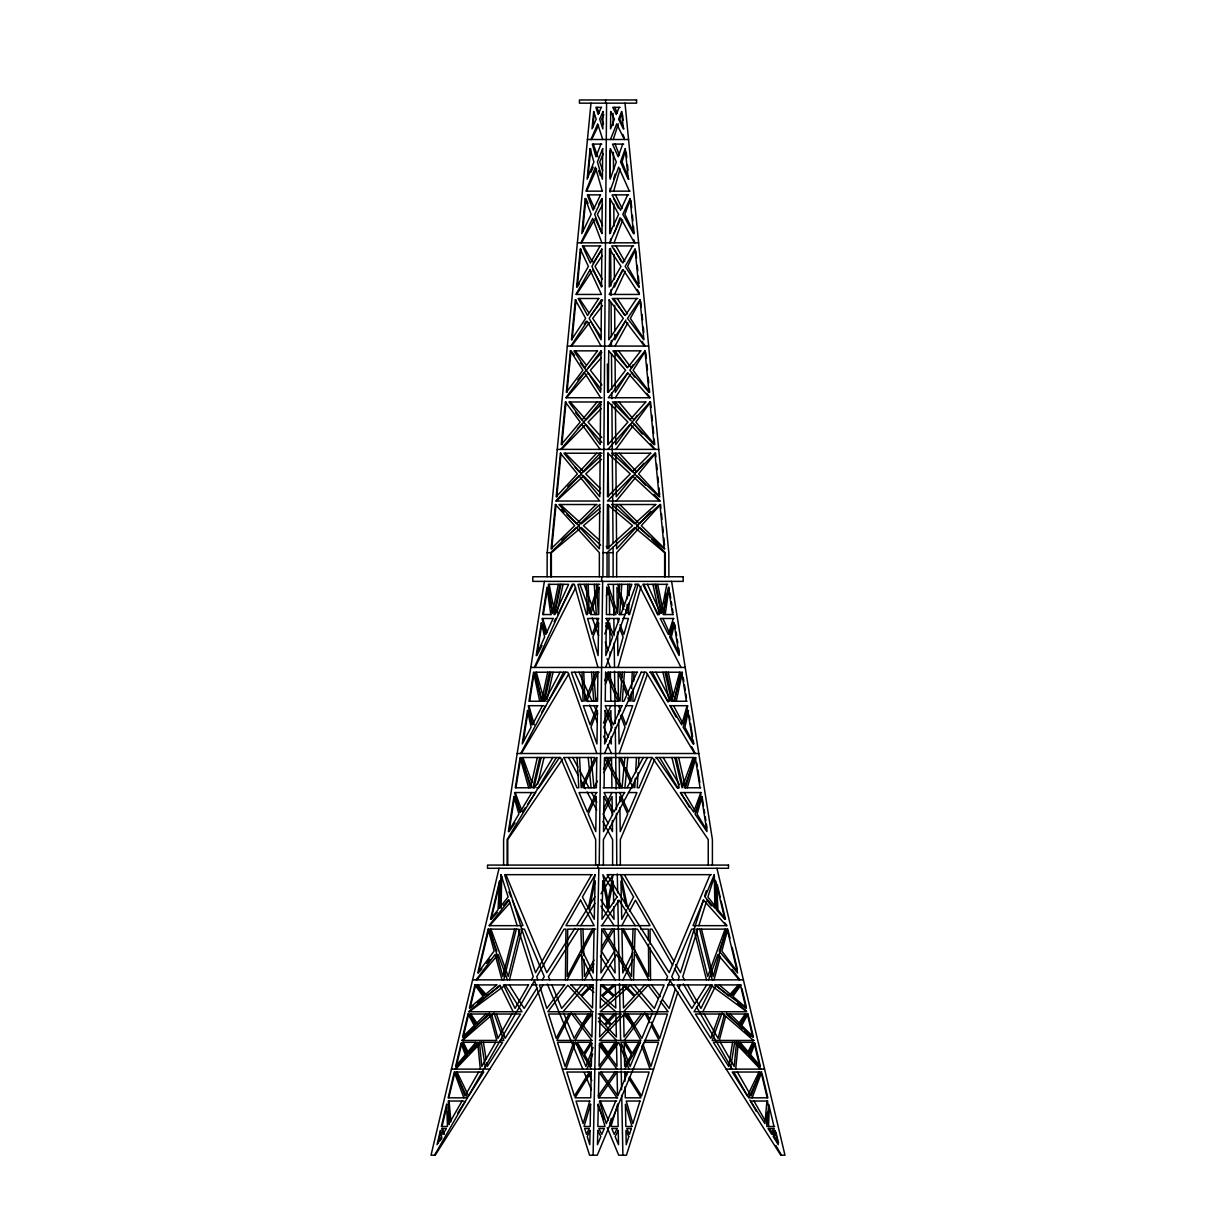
<?xml version="1.0" encoding="UTF-8"?>
<svg xmlns="http://www.w3.org/2000/svg" width="1216" height="1216" viewBox="0 0 1216 1216"><rect width="100%" height="100%" fill="white"/><g stroke="black" fill="none" stroke-linecap="round" stroke-linejoin="round"><path stroke-width="1.5" d="M602.878 576.749L606.571 103.162M607.939 444.63L608.289 401.979L627.927 422.089L607.939 444.63L607.711 401.979M565.425 979.853L565.942 929.13L563.996 929.13L536.773 976.661L537.791 979.853M602.65 581.37L599.214 865.078M604.078 787.786L604.474 757.507L619.917 787.786M499.7 907.926L500.171 882.846M501.083 908.124L501.691 876.523M593.104 1155.2L598.834 868.285M633.019 929.13L631.514 976.463L603.881 929.13M633.506 979.853L635.117 929.13M627.137 604.276L626.818 613.35L625.693 609.718M627.319 598.834L627.821 584.334M628.93 603.212L628.55 614.551L629.523 614.551L638.111 584.334M629.189 595.658L629.584 584.334M766.886 1123.614L767.296 1112.321M767.585 1104.797L767.722 1101.042L750.622 1101.042L764.94 1123.614L766.901 1101.042M768.542 1126.502L769.302 1106.119M631.454 692.178L630.982 701.252L623.124 680.747M631.59 688.545L632.244 672.22M633.369 688.545L632.867 701.252L634.281 701.252L644.617 672.22M633.642 681.294L634.007 672.22M635.314 778.331L634.782 787.786L633.247 784.426M635.634 772.646L636.485 757.507M638.081 772.646L637.23 787.786L639.008 787.786L651.989 757.507M638.4 766.977L638.932 757.507M619.674 584.334L617.652 613.35L607.833 584.334L631.864 584.334L620.829 614.551M619.658 614.551L621.771 584.334M622.364 672.22L620.023 701.252L607.711 672.22L637.549 672.22M624.446 672.22L622.258 701.252L623.93 701.252L637.017 672.22M624.918 757.507L622.014 787.786L606.571 757.507M624.902 787.786L627.806 757.507M547.109 576.749L547.185 552.672L590.991 103.162M551.745 548.842L556.062 504.518M556.806 496.782L561.062 453.218M561.898 444.63L566.048 401.979M566.99 392.327L571.034 350.846L574.53 355.33M572.113 339.826L576.004 299.85M580.959 249.067L577.25 287.006L579.348 283.845M582.631 231.8L585.869 198.588L588.058 203.3M587.936 177.43L590.733 148.671M592.83 127.133L594.183 113.286M736.562 1042.294L734.19 1066.493L720.328 1042.294M735.695 1069.122L738.325 1042.294L761.034 1069.122M666.398 593.393L663.617 613.35L657.658 584.334M665.213 614.551L669.013 587.298M544.388 581.37L503.591 839.587L503.591 865.078M515.964 787.786L520.737 757.507L531.802 787.786M523.169 742.11L527.881 712.333M529.629 701.252L533.93 674.029M541.713 624.781L536.849 655.576L542.002 645.453M543.324 614.551L547.352 589.122M732.579 1042.294L728.718 1066.493L713.366 1042.294L753.54 1042.294L749.436 1053.33L740.088 1042.294M730.39 1069.122L734.677 1042.294L760.38 1069.122M666.854 584.334L661.215 613.35L654.998 584.334M558.342 584.334L552.383 613.35L548.34 584.334L568.632 584.334L554.876 614.551L553.903 614.551L560.105 584.334M773.938 1129.968L773.042 1134.346L769.698 1128.509M775.276 1132.035L774.334 1136.61L778.027 1143.07M547.717 672.22L541.485 701.252L535.329 672.22L567.842 672.22L596.828 753.51M549.48 672.22L543.354 701.252L544.768 701.252L560.09 672.22M674.515 701.252L680.671 672.22L649.557 672.22M676.278 701.252L682.434 672.22M684.046 723.094L687.724 705.706L670.32 705.706L681.72 724.842L687.07 705.706M688.484 710.478L684.927 727.229L693.774 743.964L693.181 740.24M561.002 584.334L554.785 613.35L549.146 584.334M556.989 612.773L563.084 584.334M544.57 701.252L550.97 672.22M547.048 699.443L553.052 672.22M537.35 757.507L530.465 787.786L521.862 757.507L560.485 757.507L595.673 839.587L595.673 865.078M539.798 757.507L532.897 787.786L534.675 787.786L552.854 757.507M673.102 622.014L670.183 634.463L662.902 618.473M674.242 624.72L671.354 637.017L679.03 653.889M499.062 868.285L431.026 1155.2L435.206 1155.2L543.37 984.641M438.125 1142.903L440.648 1132.278M442.016 1126.502L446.47 1107.685M448.81 1097.82L454.936 1072.026L466.64 1096.209M468.677 1014.007L463.22 1037.02L476.535 1025.514M478.42 972.937L488.817 929.13L496.842 951.034M499.776 882.877L491.142 919.281L497.238 912.456M533.9 787.786L541.181 757.507M537.639 784.229L544.069 757.507M514.535 929.13L502.846 976.463L489.926 929.13L518.259 929.13L533.246 976.661L531.422 979.853M503.774 979.853L516.314 929.13M520.038 929.13L508.258 976.463L490.899 929.13M509.504 979.853L522.135 929.13L524.43 929.13L544.266 976.661L542.23 979.853M719.264 1040.44L725.557 1016.758M713.99 979.853L720.419 956.308M727.837 929.13L721.863 951.034L737.139 971.478M679.698 672.22L671.566 701.252L665.03 672.22M618.032 667.447L641.121 586.142M687.314 787.786L695.902 757.507M700.948 794.337L695.902 812.075L684.182 792.558M773.422 1128.509L771.75 1134.346L768.041 1128.509L774.227 1128.509M613.594 179.238L615.083 174.04M613.685 191.155L620.099 168.842M625.434 150.328L622.09 161.956L628.885 179.238M609.733 1123.614L611.314 1118.401M673.299 618.473L668.39 634.463L660.227 618.473L673.938 618.473M598.196 584.334L589.182 613.35L588.179 584.334M675.473 988.532L669.195 1008.429L662.568 999.613M678.209 979.853L679.227 976.661L674.53 968.468M703.517 899.612L680.474 972.678L675.807 964.516M704.642 896.055L706.329 890.705M677.905 992.013L626.438 1155.2L618.716 1155.2L607.24 1127.658M679.045 988.426L680.17 984.838M697.741 929.13L682.754 976.661L684.578 979.853M698.835 925.665L706.344 901.862M714.385 876.386L707.894 896.967L716.695 908.124L715.221 880.247M613.259 139.506L618.321 123.88M621.802 113.088L619.826 119.183L623.975 128.866M606.374 595.81L609.262 587.298L609.611 614.551M619.172 753.51L647.52 673.983M565.942 1069.122L575.472 1042.294L591.28 1069.122M622.729 144.096L618.184 156.773L612.499 144.096L623.702 144.096M719.568 1014.007L710.858 1038.327L695.43 1014.007L724.523 1014.007L718.063 1038.327L704.14 1014.007M605.674 667.447L636.044 584.334M693.166 757.507L682.1 787.786L674.819 757.507M700.796 792.558L693.667 812.075L680.367 792.558L701.45 792.558M725.101 929.13L707.742 976.463L695.962 929.13L726.074 929.13L713.154 976.463L701.465 929.13M708.578 979.853L717.881 954.484L739.222 979.853M752.126 1097.82L761.718 1072.026M614.034 233.639L619.993 217.816M614.11 242.805L622.653 220.142M630.116 200.336L624.857 214.305L634.19 233.639L633.475 226.267M593.074 1047.493L585.899 1066.493L575.822 1042.294M587.009 1069.122L592.694 1054.044M596.144 672.22L584.896 701.252L583.756 672.22M597.466 705.706L590.125 724.842L583.315 705.706L597.801 705.706M600.932 144.096L595.946 156.773L592.298 144.096L601.798 144.096M619.142 107.358L616.299 114.486L612.803 107.358L620.114 107.358M610.447 139.506L616.71 123.88L624.37 139.506M615.691 1101.042L606.267 1123.614L599.397 1101.042L616.603 1101.042M627.79 1072.026L617.804 1095.95L601.023 1072.026M651.989 1014.007L641.835 1038.327L627.851 1014.007M666.231 979.853L667.569 976.661L637.412 929.13L603.014 929.13M710.098 874.669L669.226 972.678L607.058 874.669L711.39 874.669M595.977 701.252L597.421 697.832M604.671 680.747L608.289 672.22M605.31 684.167L610.386 672.22L610.766 701.252M603.455 723.094L610.827 705.706M601.236 107.358L598.181 114.486L595.886 107.358L601.616 107.358M590.976 139.506L597.679 123.88L602.741 139.506M654.786 759.225L620.327 839.587L620.327 865.078M590.854 172.322L593.18 167.139M586.598 191.155L596.585 168.842M603.394 153.657L599.686 161.956L602.771 170.59M606.054 626.468L609.672 618.473M604.793 633.901L609.733 622.957L610.022 644.708M621.923 705.706L613.29 724.842L605.173 705.706L622.075 705.706M604.534 753.51L641.197 672.22M534.326 667.447L572.174 584.334L574.362 584.334L597.968 667.447M596.311 792.558L587.419 812.075L579.044 792.558L597.132 792.558M627.669 194.879L620.57 210.186L612.089 194.879L628.642 194.879M609.596 242.805L620.935 218.409L634.433 242.805M622.47 269.846L614.475 287.006L614.445 283.206M614.536 294.439L625.252 271.442M634.965 250.633L627.608 266.41L639.388 287.006M580.914 242.805L592.694 218.409L601.89 242.805M752.674 1042.294L747.338 1053.33L736.759 1042.294M758.982 1072.026L747.399 1095.95L732.214 1072.026L759.954 1072.026L751.047 1095.95L737.352 1072.026M591.63 139.506L598.515 125.446M603.835 114.608L601.586 119.183L603.531 124.017M632.7 952.721L622.79 972.937L621.923 929.13L632.7 949.468M622.926 979.853L632.882 959.561M702.833 1011.742L716.011 985.158L728.855 996.026M554.131 621.665L555.773 618.473M557.764 614.551L573.177 584.334M534.964 667.447L575.67 587.662M597.421 781.052L593.986 787.786L591.082 757.507M603.425 769.287L609.429 757.507M603.805 772.646L611.526 757.507L611.922 787.786M603.683 808.822L611.982 792.558M568.951 1014.007L556.229 1038.327L548.568 1014.007L590.626 1014.007L582.358 1024.389L574.499 1014.007M542.427 705.706L532.334 724.842L528.276 705.706L543.81 705.706M520.722 753.51L563.631 672.22M592.314 929.13L567.234 976.463L567.705 929.13L595.734 929.13M567.188 979.853L580.64 954.484L593.074 979.853M626.802 909.72L621.726 919.281L620.95 881.053L626.073 906.133M621.847 925.665L627.79 914.508M629.493 911.316L635.436 900.174L650.028 925.665L601.16 925.665M624.446 792.558L613.974 812.075L604.018 792.558L624.872 792.558M627.015 787.786L643.264 757.507M647.444 757.507L603.394 839.587L603.394 865.078M746.198 1014.007L740.605 1024.389L730.086 1014.007M598.834 204.06L601.373 199.47M581.567 242.805L594.168 220.035M602.558 204.881L597.345 214.305L602.589 225.583M625.906 320.021L614.901 339.826L614.855 334.385M614.962 346.089L627.821 322.924M639.783 301.401L630.359 318.379L643.522 338.291M632.654 245.936L622.926 263.006L611.663 245.936L633.627 245.936M600.096 245.936L590.338 263.006L582.373 245.936L600.841 245.936M462.034 1101.042L449.114 1123.614L448.278 1101.042L463.57 1101.042M478.648 1072.026L464.953 1095.95L456.046 1072.026L483.786 1072.026L468.601 1095.95L457.018 1072.026M495.672 1042.294L481.81 1066.493L479.438 1042.294L502.634 1042.294L487.282 1066.493L486.689 1062.769M511.86 1014.007L497.937 1038.327L491.477 1014.007L520.57 1014.007L505.142 1038.327L496.432 1014.007M591.645 874.669L535.526 972.678L504.61 874.669L592.086 874.669M434.553 1155.2L534.508 980.628L589.562 1155.2L597.284 1155.2L670.077 980.628L780.794 1155.2L784.974 1155.2L716.938 868.285M588.149 1014.007L574.165 1038.327L564.011 1014.007M575.031 1040.44L590.763 1013.126M594.016 960.138L584.486 976.463L583.938 959.424M601.631 947.082L612.119 929.13M584.592 979.853L593.849 963.999M638.75 1042.294L632.259 1053.33L625.313 1042.294M624.72 1069.122L640.528 1042.294M541.88 712.074L545.68 705.706M565.622 672.22L548.325 701.252L546.653 701.252M521.375 753.51L568.83 673.846M531.818 792.558L520.098 812.075L514.55 792.558L535.633 792.558L527.455 804.566M556.381 757.507L507.118 839.587L507.118 865.078M600.78 979.853L616.603 954.484L631.408 979.853M590.687 1042.294L583.741 1053.33L577.25 1042.294L591.538 1042.294M706.709 984.914L691.889 1008.429L676.978 984.914L712.591 984.914L700.948 1008.429L687.481 984.914M440.253 1140.654L441.955 1137.963M457.748 1113.081L465.378 1101.042M537.031 988.061L524.111 1008.429L509.291 984.914M574.849 928.416L546.774 972.678L505.902 874.669M576.855 925.254L594.913 896.8M603.926 882.573L608.942 874.669M578.588 929.13L548.431 976.661L549.769 979.853M580.777 925.665L594.928 903.351M600.993 893.79L613.122 874.669L606.495 908.124L600.856 899.764M627.532 373.418L615.342 392.327L614.992 350.846L627.319 367.278M633.171 364.663L631.195 367.734L618.518 350.846M615.372 397.738L630.466 374.346M644.647 352.336L633.095 370.257L649.663 392.327L649.283 388.558M593.074 263.006L601.266 250.587M576.536 294.439L591.766 271.35M602.3 255.375L595.019 266.41L602.239 279.087M570.851 346.089L587.252 321.282L601.038 346.089M636.728 298.498L625.267 315.476L612.271 298.498L637.868 298.498M608.76 346.089L625.526 321.282L644.495 346.089M601.859 925.665L619.05 900.174L635.223 925.665M515.006 822.837L509.033 831.607L514.566 796.556L520.342 812.334M523.351 810.586L525.403 807.576M559.512 757.507L538.886 787.786L536.788 787.786M562.643 759.058L507.771 839.587L507.771 865.078M615.114 1042.294L607.377 1053.33L600.233 1043.678M598.196 1095.95L614.977 1072.026M598.971 1097.82L617.059 1072.026L617.5 1094.126M741.061 984.914L732.898 996.466L746.548 1008.003M632.305 422.089L615.767 444.63L615.418 401.979L631.104 420.66M637.23 415.386L633.946 419.854L618.944 401.979M615.798 449.388L633.11 425.813M599.002 1069.122L618.883 1042.294L628.991 1069.122M476.14 979.853L495.094 954.484L502.01 979.853M564.498 984.914L546.805 1008.429L539.387 984.914L564.893 984.914M641.501 1014.007L633.642 1024.389L625.374 1014.007L667.432 1014.007L659.771 1038.327L651.29 1022.124M624.142 1040.44L644.814 1013.126L649.861 1022.762M584.136 324.094L586.325 321.237M590.733 315.476L602.634 299.911M571.505 346.089L589.365 322.742M602.513 305.55L592.694 318.379L600.978 330.63M643.796 463.266L636.698 471.869L619.37 453.218M616.223 501.022L635.755 477.295M597.056 401.979L582.054 419.854L568.936 401.979L601.677 401.979M560.789 449.388L581.81 424.338L600.202 449.388M479.575 971.569L481.886 968.833M486.491 963.346L489.942 959.242M476.778 979.853L498.119 954.484L507.422 979.853M454.966 1069.122L477.675 1042.294L480.305 1069.122M581.613 984.914L561.686 1008.429L551.882 984.914M563.069 1011.742L585.595 985.158L593.849 992.408M577.798 379.924L586.203 370.257L580.366 362.794M588.407 367.734L601.874 352.26M566.458 397.738L586.978 374.178M601.251 357.778L590.383 370.257L601.874 384.97M738.325 984.914L728.977 995.524L714.598 984.914L739.298 984.914L731.789 995.524L719.249 984.914M607.909 449.388L630.116 424.338L654.573 449.388M503.576 905.342L508.546 899.764M489.638 925.665L509.838 903.002M613.806 1014.007L604.474 1024.389L598.394 1017.898M639.449 523.822L650.773 511.419M644.845 984.914L635.026 995.524L624.796 984.914M623.565 1011.742L648.158 985.158L658.16 998.442M596.63 453.218L579.302 471.869L563.935 453.218L602.102 453.218M599.564 1040.44L625.237 1013.126L640.969 1040.44L599.503 1040.44M479.241 1042.294L468.662 1053.33L463.326 1042.294M455.62 1069.122L481.323 1042.294L485.61 1069.122L489.79 1069.122M591.204 984.914L580.974 995.524L571.155 984.914M577.418 428.716L583.893 422.089L575.563 412.71M601.038 404.533L586.082 419.854L570.228 401.979M561.427 449.388L584.592 425.661M601.16 408.682L588.073 422.089L601.814 437.593M485.914 1014.007L475.395 1024.389L469.802 1014.007L489.85 1014.007L477.858 1024.389L470.774 1014.007M596.22 504.518L576.551 523.822L558.934 504.518L597.01 504.518M547.109 552.672L550.711 552.672L576.369 527.486L599.351 552.672L599.351 576.749M567.826 486.613L581.582 473.89L575.168 467.43M601.251 455.711L583.756 471.869L565.242 453.218M556.396 501.022L583.574 475.897L600.643 493.088M601.54 459.298L585.762 473.89L600.461 488.695M602.878 552.672L607.058 552.672L634.722 527.486L664.635 552.672L664.635 576.749M601.586 995.524L613.229 984.914M626.498 984.914L614.414 995.524L602.771 984.914M462.414 1040.44L494.015 1013.126L503.819 1040.44L500.05 1040.44M561.883 540.299L579.272 525.662L566.975 514.474M600.066 508.136L581.446 523.822L560.242 504.518M600.187 511.571L583.452 525.662L599.534 540.299M472.948 1005.906L470.106 1008.003L475.578 984.914L484.622 995.174M477.219 1002.759L485.762 996.466M499.974 985.978L487.023 995.524L477.675 984.914M469.224 1011.742L505.263 985.158L522.014 1011.742L468.57 1011.742L499.989 985.158L513.167 1011.742M587.45 139.506L628.55 139.506M602.452 191.155L585.945 191.155L595.399 167.139L602.315 191.155M630.055 191.155L610.022 191.155L618.64 167.139L629.402 191.155M577.387 242.805L638.613 242.805M567.325 346.089L648.675 346.089M602.057 397.738L565.82 397.738L584.531 372.795L600.628 397.738M557.247 449.388L658.753 449.388M613.122 576.749L613.122 552.672L608.942 552.672L608.942 576.749M599.701 584.334L577.889 584.334L586.477 614.551L587.45 614.551L586.416 584.334M634.691 584.334L638.643 584.334L681.036 667.447M667.66 584.334L642.823 584.334L658.236 614.551L659.391 614.551L652.916 584.334M551.319 614.551L542.686 614.551L546.987 587.298L550.787 614.551M618.944 614.551L625.434 614.551M673.314 614.551L663.085 614.551L668.374 587.298L672.676 614.551M605.933 618.473L619.385 618.473L613.548 634.463L606.328 618.473M622.896 618.473L628.414 618.473L623.869 634.463L619.978 624.857M530.799 667.447L685.201 667.447M599.138 672.22L571.383 672.22L581.719 701.252L583.133 701.252L581.993 672.22M641.09 672.22L646.198 672.22L694.625 753.51M540.527 701.252L528.975 701.252L533.566 672.22L539.722 701.252M687.025 701.252L673.664 701.252L681.781 672.22L686.371 701.252M625.617 705.706L632.685 705.706L625.875 724.842L621.878 714.4M517.195 753.51L698.805 753.51M563.692 757.507L595.004 757.507L581.218 787.786L579.515 757.507M605.766 757.507L652.308 757.507L708.229 839.587L708.229 865.078M655.515 757.507L694.138 757.507L685.535 787.786L678.65 757.507M530.039 787.786L515.31 787.786L520.098 757.507L528.686 787.786M603.121 787.786L633.019 787.786L619.233 757.507L619.628 787.786M700.69 787.786L684.198 787.786L695.263 757.507L700.036 787.786M628.322 792.558L636.956 792.558L628.581 812.075L619.689 792.558M640.726 929.13L648.295 929.13L648.417 940.485M472.598 979.853L743.402 979.853M531.59 984.914L537.168 984.914M570.471 984.914L593.15 984.914M600.461 984.914L664.118 984.914L654.314 1008.429L634.387 984.914M667.645 984.914L674.819 984.914M593.241 1011.742L547.838 1011.742L567.842 985.158L592.435 1011.742M598.196 1014.007L621.27 1014.007L611.526 1024.389L602.194 1014.007M591.964 1040.44L556.898 1040.44L571.186 1013.126L591.858 1040.44M644.389 1040.44L659.102 1040.44L651.548 1025.97M754.224 1040.44L712.181 1040.44L721.985 1013.126L753.586 1040.44M644.085 1042.294L658.51 1042.294L650.879 1066.493L642.899 1044.027M451.44 1069.122L483.831 1069.122M562.415 1069.122L633.171 1069.122M633.764 1069.122L653.585 1069.122M726.21 1069.122L764.56 1069.122M600.704 1072.026L649.146 1072.026L641.592 1095.95L629.554 1076.814M467.415 1097.82L448.157 1097.82L454.282 1072.026L463.874 1097.82M617.576 1097.82L598.424 1097.82L598.941 1072.026L617.029 1097.82M774.638 1126.502L766.779 1126.502L768.71 1104.265L773.984 1126.502M737.428 1003.276L746.001 1010.526M589.502 984.914L593.53 988.456M600.719 998.442L615.858 1011.742M606.237 546.394L608.912 548.842M561.518 509.489L564.254 511.982M600.643 545.118L581.278 527.486L551.365 552.672L551.365 576.749M659.604 501.022L632.426 475.897L607.483 501.022L660.242 501.022L654.102 494.41M619.78 504.518L638.126 522.546M664.909 548.842L641.303 525.662L660.592 504.518L660.957 508.212M649.086 536.758L639.631 527.486L616.649 552.672L616.649 576.749M651.791 539.418L665.289 552.672L665.289 576.749M726.53 1013.126L742.353 1028.721M744.998 1031.335L750.272 1036.534M598.454 1021.318L616.436 1040.44M659.832 496.782L638.567 473.89L655.591 453.218L655.941 456.851M636.91 475.897L645.514 485.154M726.362 925.665L703.638 900.174L693.014 925.665L727.016 925.665L724.782 922.838M585.884 424.338L601.92 442.426M649.542 397.738L627.821 372.795L608.334 397.738L650.18 397.738L646.882 393.33M652.931 1011.742L630.405 985.158L600.142 1011.742L668.162 1011.742L660.379 1001.406M634.19 424.338L642.367 434.082M650.545 443.81L655.211 449.388M706.876 900.174L711.36 905.829M575.214 350.846L586.203 364.922M588.179 372.795L600.795 388.938M631.469 372.795L634.767 377.188M651.502 984.914L660.349 996.679M732.062 969.41L739.86 979.853M599.321 1045.289L616.998 1069.122M469.665 1015.451L475.562 1024.085M656.488 757.507L677.114 787.786L679.212 787.786L671.931 757.507M579.272 298.498L588.65 312.39M590.474 321.282L600.962 336.786M600.993 906.163L614.141 925.665M617.211 298.498L627.41 313.926M614.582 299.85L624.781 315.294M642.078 341.438L645.149 346.089M673.77 979.853L671.734 976.661L691.57 929.13L693.865 929.13L706.496 979.853M626.681 1075.05L624.766 1072.026L624.948 1081.237M628.596 1078.09L640.999 1097.82L625.282 1097.82L625.07 1086.754M608.243 961.978L601.418 951.034L614.202 929.13L615.083 972.937L610.204 965.109M600.385 956.08L615.22 979.853M663.146 757.507L679.41 784.594M706.663 830.011L697.102 814.082L702.073 796.556L703.532 805.782M659.619 757.507L677.966 788.09M680.869 792.923L689.563 807.409M650.378 672.22L667.675 701.252L669.347 701.252L662.948 672.22M615.904 245.936L624.781 261.455M614.156 249.067L621.376 261.668M637.306 289.514L639.175 292.798M624.355 874.669L673.922 961.248M753.966 1101.042L765.046 1120.392M672.661 965.185L652.004 929.13L650.058 929.13L650.21 944.163M683.377 983.911L694.64 1003.58M696.51 1006.848L732.169 1069.122M734.023 1072.375L747.977 1096.741M749.831 1099.978L756.337 1111.348M775.869 1145.457L781.447 1155.2M583.346 245.936L592.192 261.455M592.77 269.8L602.148 286.231M572.736 757.507L577.874 767.068M579.576 770.26L588.985 787.786M591.554 792.558L596.798 802.317M608.228 823.642L603.106 814.082L612.043 796.556L612.286 815.009M609.946 826.819L612.499 831.607L612.362 820.542M568.556 757.507L578.254 775.565M580.898 780.49L585.306 788.698M587.07 791.981L596.752 810.038M602.923 821.53L612.606 839.587L612.606 865.078M623.686 929.13L648.766 976.463L648.447 944.27M635.36 954.484L648.812 979.853M655.91 672.22L671.232 701.252M673.573 705.706L682.83 723.246M652.369 672.22L668.131 702.073M669.879 705.402L676.02 717.014M691.782 746.882L695.278 753.51M647.049 1014.007L649.587 1018.871M615.478 194.879L622.045 208.498M613.746 198.588L618.29 208.012M633.521 239.552L635.086 242.805M588.331 194.879L594.639 208.498M595.065 218.409L601.874 233.046M647.368 584.334L660.364 612.864M643.826 584.334L657.734 614.855M620.996 757.507L624.051 764.241M625.586 767.6L631.712 781.052M578.983 672.22L592.07 701.252M594.077 705.706L597.679 713.67M608.319 737.276L603.79 727.229L610.888 710.478L611.162 730.938M609.824 740.62L611.344 743.964L611.238 736.531M574.803 672.22L588.058 701.617M589.623 705.082L597.421 722.38M603.668 736.212L606.009 741.41M607.559 744.861L611.466 753.51M614.764 107.358L617.211 113.058M622.79 134.307L624.279 137.773M564.011 757.507L576.992 787.786L578.77 787.786L577.068 757.507M588.21 1072.026L591.782 1080.568M600.309 1101.042L608.274 1120.134M508.881 891.83L511.024 896.967M512.362 900.174L522.986 925.665L488.984 925.665L509.124 900.174L517.165 925.665M547.367 984.109L582.829 1069.122M584.258 1072.573L591.432 1089.779M597.907 1105.283L603.638 1119.054M617.378 618.473L618.67 621.665M619.582 628.231L623.139 637.017L617.88 655.576L617.561 632.016M596.858 107.358L599.138 113.058M615.068 144.096L619.43 155.192M619.856 672.22L621.817 677.342M622.014 682.465L618.093 672.22L618.488 701.252M623.322 685.885L626.605 694.412M627.912 697.832L629.219 701.252M618.534 705.706L620.54 710.919M620.525 715.494L625.024 727.229L619.05 743.964L618.731 719.781M584.136 584.334L595.171 614.551M596.615 618.473L597.907 622.014M605.234 642.078L608.319 650.514M579.956 584.334L590.946 614.399M592.238 617.926L598.698 635.618M607.088 658.601L610.326 667.447M522.834 757.507L531.939 782.45M515.204 792.558L522.333 812.075M593.271 144.096L597.816 156.773M598.591 170.559L600.43 175.712M641.79 1045.882L650.058 1069.122M617.804 584.334L619.491 589.775M620.631 593.393L624.568 606.1M623.838 609.444L616.968 587.298L617.302 612.727M542.701 618.473L547.063 632.685M542.534 624.72L545.224 633.506M442.578 1128.509L444.25 1134.346M536.302 672.22L544.434 701.252M534.219 672.22L542.336 701.252M528.93 705.706L534.28 724.842M528.17 710.478L531.924 723.87M699.686 929.13L712.226 979.853M717.303 884.701L720.328 897.438M721.179 901.071L725.496 919.281L717.957 909.72L716.634 884.64M728.262 930.954L729.995 938.25M732.169 947.386L737.352 969.289M741.912 988.471L746.122 1006.225M762.158 1073.865L767.843 1097.82L748.585 1097.82L761.064 1072.026L767.19 1097.82M776.006 1132.278L778.529 1142.903M676.202 757.507L682.693 786.007M668.283 672.22L673.254 695.81M666.52 672.22L672.646 701.252M655.895 584.334L661.732 612.773M547.626 587.298L552.566 612.727M483.421 1042.294L486.096 1059.045M671.612 581.37L712.409 839.587L712.409 865.078M669.879 592.754L670.746 598.196M671.308 601.829L671.886 605.462M672.463 609.094L673.041 612.727M674.941 624.781L675.503 628.398M676.081 632.016L676.658 635.649M677.221 639.266L677.798 642.884M678.665 648.326L679.227 651.943M683.286 677.662L683.863 681.294M684.441 684.912L685.307 690.369M685.87 693.986L686.447 697.619M689.366 716.057L689.943 719.781M690.536 723.505L692.588 736.531M696.753 762.858L697.315 766.414M697.878 769.971L699.854 782.45M704.125 809.461L704.702 813.154M705.28 816.848L705.873 820.542M706.45 824.22L707.028 827.914M625.009 103.162L668.815 552.672L668.891 576.749M622.638 115.018L623.139 120.217M626.255 152.274L626.787 157.654M627.486 164.844L628.018 170.24M630.952 200.442L631.682 207.814M632.396 215.202L632.928 220.734M635.877 250.876L636.576 258.096M637.275 265.331L637.807 270.742M638.339 276.169L639.038 283.389M640.817 301.674L641.349 307.116M642.063 314.397L642.595 319.838M643.294 327.104L643.826 332.561M645.802 352.731L646.35 358.386M646.897 364.04L647.459 369.71M648.189 377.249L648.736 382.903M651.138 407.542L650.59 401.979L635.831 422.089L654.755 444.63L654.208 439.067M651.867 414.96L652.399 420.523M652.946 426.086L653.676 433.504M656.655 464.102L657.187 469.558M657.886 476.809L658.418 482.266M658.95 487.707L659.665 494.973M661.489 513.76L662.036 519.293M662.75 526.68L663.282 532.213M663.83 537.761L664.544 545.148M588.194 757.507L591.098 787.786M449.099 1101.042L450.893 1121.73M447.929 1111.682L449.054 1124.648M593.636 672.22L595.84 701.252M591.554 672.22L593.742 701.252M596.326 584.334L598.348 613.35M594.229 584.334L596.342 614.551M582.981 929.13L583.817 955.639M580.883 929.13L582.494 979.853M617.287 873.954L617.667 892.863M617.819 900.433L619.4 979.853M619.476 983.653L620.616 1040.638M620.692 1044.438L621.178 1069.122M621.224 1070.992L621.589 1089.703M621.71 1095.327L622.896 1155.2M613.685 902.895L613.244 881.053L607.574 909.72L614.019 919.281L613.761 906.543M618.61 710.478L618.655 714.202M619.826 802.089L619.75 796.556L627.73 814.082L620.221 831.607L619.902 807.622M613.411 585.109L613.806 615.053M613.852 618.792L614.08 635.634M614.171 643.112L614.506 667.447M614.551 671.186L615.25 723.581M615.296 727.32L616.117 789.062M616.162 792.817L616.39 809.658M616.436 813.398L616.786 865.078M610.113 651.943L610.158 655.576M650.256 947.918L650.575 979.853M613.046 113.286L613.138 125.4M613.366 152.274L613.518 170.24M613.791 204.136L613.974 226.267M614.202 254.752L614.414 279.422M614.627 305.307L614.825 330.752M609.824 150.784L610.037 177.065M610.128 188.343L610.158 192.098M610.219 199.606L610.508 233.411M610.554 239.05L610.584 242.805M610.63 248.429L610.934 286.003M610.964 289.758L611.01 295.382M611.07 302.89L611.344 336.695M611.374 340.465L611.42 346.089M611.481 353.598L611.785 389.287M611.815 393.042L611.861 398.681M611.906 404.305L613.046 543.278M613.077 547.033L613.122 552.672M607.392 364.04L607.62 392.327M608.122 453.218L608.486 496.782M608.547 504.518L608.897 546.987M607.058 552.672L607.058 576.749M605.598 99.97L605.598 103.162M601.677 576.749L601.677 581.37M597.846 865.078L597.846 868.285M550.711 552.672L550.711 576.749M599.746 504.518L599.382 548.842L578.223 525.662L599.746 504.518M600.172 453.218L599.807 496.782L580.959 473.89L600.172 453.218M600.582 401.979L600.233 444.63L583.695 422.089L600.582 401.979M601.008 350.846L600.658 392.327L586.431 370.257L601.008 350.846M601.418 299.85L601.099 339.826L589.182 318.379L601.418 299.85M601.844 249.067L601.525 287.006L591.918 266.41L601.844 249.067M602.254 198.588L601.966 233.639L594.67 214.305L602.254 198.588M602.665 148.671L602.406 179.238L597.436 161.956L602.665 148.671M602.969 111.553L602.832 128.866L599.701 119.183L602.969 111.553M607.453 504.518L607.088 548.842L632.548 525.662L607.453 504.518M607.878 453.218L607.514 496.782L630.238 473.89L607.878 453.218M608.714 350.846L608.38 392.327L625.617 370.257L608.714 350.846M609.14 299.85L608.806 339.826L623.306 318.379L609.14 299.85M609.55 249.067L609.231 287.006L620.981 266.41L609.55 249.067M609.961 198.588L609.672 233.639L618.655 214.305L609.961 198.588M610.371 148.671L610.128 179.238L616.314 161.956L610.371 148.671M610.675 111.553L610.538 128.866L614.414 119.183L610.675 111.553M596.25 796.556L595.779 831.607L588.27 814.082L596.25 796.556M596.767 757.507L596.372 787.786L582.981 787.786L596.767 757.507M597.39 710.478L596.95 743.964L590.976 727.229L597.39 710.478M597.907 672.22L597.512 701.252L586.781 701.252L597.907 672.22M598.561 622.957L598.12 655.576L592.861 637.017L598.561 622.957M599.032 587.298L598.667 614.551L590.566 614.551L599.032 587.298M603.957 796.556L603.501 831.607L612.894 814.082L603.957 796.556M605.112 710.478L604.656 743.964L612.21 727.229L605.112 710.478M605.614 672.22L605.234 701.252L617.941 701.252L605.614 672.22M606.267 622.957L605.842 655.576L612.621 637.017L606.267 622.957M606.738 587.298L606.389 614.551L615.98 614.551L606.738 587.298M590.064 1130.5L589.775 1144.682L587.237 1136.61L590.064 1130.5M590.581 1104.265L590.14 1126.502L584.045 1126.502L590.581 1104.265M591.234 1072.026L590.718 1097.82L575.001 1097.82L591.234 1072.026M591.797 1043.328L591.341 1066.234L584.592 1054.774L591.797 1043.328M592.39 1014.007L591.934 1037.02L583.224 1025.514L592.39 1014.007M592.967 984.914L592.511 1008.003L581.826 996.466L592.967 984.914M594.077 929.13L593.21 972.937L582.479 951.034L594.077 929.13M595.05 881.053L594.274 919.281L589.198 909.72L595.05 881.053M597.77 1130.5L597.482 1144.682L600.856 1136.61L597.77 1130.5M598.302 1104.265L597.846 1126.502L605.066 1126.502L598.302 1104.265M599.518 1043.328L599.047 1066.234L607.544 1054.774L599.518 1043.328M600.096 1014.007L599.64 1037.02L610.447 1025.514L600.096 1014.007M600.674 984.914L600.218 1008.003L613.366 996.466L600.674 984.914M601.798 929.13L600.917 972.937L614.582 951.034L601.798 929.13M602.756 881.053L601.981 919.281L608.426 909.72L602.756 881.053M499.563 881.053L498.043 909.72L490.504 919.281L499.563 881.053M501.068 874.669L499.305 908.124L508.106 896.967L501.068 874.669M555.408 504.518L551.091 548.842L574.697 525.662L555.408 504.518M560.409 453.218L556.168 496.782L577.433 473.89L560.409 453.218M565.41 401.979L561.245 444.63L580.169 422.089L565.41 401.979M570.38 350.846L566.337 392.327L582.905 370.257L570.38 350.846M575.35 299.85L571.459 339.826L585.641 318.379L575.35 299.85M580.306 249.067L576.612 287.006L588.392 266.41L580.306 249.067M585.23 198.588L581.81 233.639L591.143 214.305L585.23 198.588M590.094 148.671L587.115 179.238L593.91 161.956L590.094 148.671M593.712 111.553L592.025 128.866L596.174 119.183L593.712 111.553M513.927 796.556L508.379 831.607L518.898 814.082L513.927 796.556M527.516 710.478L522.226 743.964L531.073 727.229L527.516 710.478M541.348 622.957L536.195 655.576L544.646 637.017L541.348 622.957M595.171 874.669L588.346 908.124L582.403 896.967L595.171 874.669M440.42 1130.5L437.046 1144.682L441.666 1136.61L440.42 1130.5M446.637 1104.265L441.362 1126.502L447.458 1126.502L446.637 1104.265M461.077 1043.328L455.65 1066.234L465.348 1054.774L461.077 1043.328M468.038 1014.007L462.582 1037.02L474.24 1025.514L468.038 1014.007M474.939 984.914L469.452 1008.003L483.102 996.466L474.939 984.914M488.163 929.13L477.782 972.937L494.137 951.034L488.163 929.13M461.73 1043.328L456.304 1066.234L467.278 1054.774L461.73 1043.328M687.83 710.478L683.149 727.229L693.12 743.964L687.83 710.478M774.942 1130.5L773.194 1136.61L778.301 1144.682L774.942 1130.5M589.76 1101.042L583.133 1123.614L576.019 1101.042L589.76 1101.042M617.698 1104.265L610.934 1126.502L618.154 1126.502L617.698 1104.265M673.998 622.957L669.697 637.017L679.151 655.576L673.998 622.957M628.763 1136.61L626.225 1144.682L625.936 1130.5L628.763 1136.61M631.317 1128.509L629.478 1134.346L626.787 1128.509L631.317 1128.509M639.981 1101.042L632.867 1123.614L626.24 1101.042L639.981 1101.042M573.709 1042.294L565.121 1066.493L557.49 1042.294L573.709 1042.294M625.267 148.671L620.494 161.956L628.246 179.238L625.267 148.671M701.434 796.556L695.02 814.082L706.967 831.607L701.434 796.556M727.183 929.13L719.158 951.034L737.58 972.937L727.183 929.13M754.923 1043.328L750.652 1054.774L760.35 1066.234L754.923 1043.328M621.65 111.553L618.594 119.183L623.337 128.866L621.65 111.553M598.622 618.473L592.131 634.463L587.586 618.473L598.622 618.473M604.23 1128.509L601.798 1134.346L598.85 1128.509L604.23 1128.509M640.178 1042.294L630.101 1066.493L620.966 1042.294L640.178 1042.294M714.278 874.669L704.976 896.967L714.917 908.124L714.278 874.669M553.098 618.473L545.817 634.463L542.062 618.473L553.098 618.473M589.213 1128.509L586.522 1134.346L584.683 1128.509L589.213 1128.509M630.131 198.588L622.835 214.305L633.536 233.639L630.131 198.588M600.522 194.879L593.119 210.186L587.358 194.879L600.522 194.879M754.27 1043.328L748.722 1054.774L759.696 1066.234L754.27 1043.328M617.15 1128.509L614.202 1134.346L611.77 1128.509L617.15 1128.509M618.23 1130.5L615.144 1136.61L618.518 1144.682L618.23 1130.5M633.597 896.967L627.654 908.124L620.829 874.669L633.597 896.967M747.962 1014.007L741.76 1025.514L753.418 1037.02L747.962 1014.007M623.23 269.8L609.17 294.439L639.464 294.439L623.23 269.8M635.041 249.067L625.161 266.41L638.75 287.006L635.041 249.067M589.973 269.8L575.882 294.439L601.464 294.439L589.973 269.8M446.302 1128.509L442.958 1134.346L441.773 1128.509L446.302 1128.509M528.519 984.914L515.052 1008.429L503.409 984.914L528.519 984.914M580.564 900.174L565.972 925.665L594.153 925.665L580.564 900.174M631.408 1054.774L624.659 1066.234L624.203 1043.328L631.408 1054.774M589.471 1072.026L574.408 1095.95L566.854 1072.026L589.471 1072.026M710.737 985.158L693.986 1011.742L746.776 1011.742L710.737 985.158M598.789 298.498L587.571 315.476L578.132 298.498L598.789 298.498M639.996 299.85L627.486 318.379L643.887 339.826L639.996 299.85M617.029 896.967L609.505 908.124L602.878 874.669L617.029 896.967M745.226 1014.007L738.142 1024.389L726.15 1014.007L745.226 1014.007M747.323 1014.007L739.465 1025.514L752.78 1037.02L747.323 1014.007M616.482 1043.328L608.456 1054.774L616.953 1066.234L616.482 1043.328M616.786 1042.294L608.623 1053.33L600.886 1042.294L616.786 1042.294M597.482 350.846L584.805 367.734L573.922 350.846L597.527 350.846M632.776 1025.514L624.066 1037.02L623.61 1014.007L632.776 1025.514M640.786 350.846L627.593 367.734L612.894 350.846L640.786 350.846M644.966 350.846L629.797 370.257L649.01 392.327L644.966 350.846M635.041 473.89L616.193 496.782L615.828 453.218L635.041 473.89M475.912 1042.294L466.564 1053.33L462.46 1042.294L475.912 1042.294M740.422 984.914L730.238 996.466L745.894 1008.003L740.422 984.914M645.772 401.979L629.918 419.854L612.469 401.979L645.772 401.979M649.952 401.979L632.107 422.089L654.102 444.63L649.952 401.979M615.904 1014.007L605.553 1025.514L616.36 1037.02L615.904 1014.007M637.777 525.662L616.618 548.842L616.254 504.518L637.777 525.662M634.174 996.466L623.489 1008.003L623.033 984.914L634.174 996.466M579.09 475.897L555.758 501.022L599.777 501.022L579.09 475.897M650.758 453.218L632.244 471.869L612.058 453.218L650.758 453.218M654.938 453.218L634.418 473.89L659.194 496.782L654.938 453.218M489.47 1013.126L461.776 1040.44L496.736 1040.44L489.47 1013.126M655.758 504.518L634.554 523.822L611.633 504.518L655.758 504.518M659.938 504.518L636.728 525.662L664.255 548.842L659.938 504.518M615.326 984.914L602.634 996.466L615.782 1008.003L615.326 984.914M496.751 984.914L484.211 995.524L476.702 984.914L496.751 984.914M636.576 99.97L579.424 99.97L579.424 103.162L636.576 103.162L636.576 99.97M683.179 576.749L532.821 576.749L532.821 581.37L683.179 581.37L683.179 576.749M728.506 865.078L487.494 865.078L487.494 868.285L728.506 868.285L728.506 865.078M631.955 1126.502L625.86 1126.502L625.419 1104.265L631.955 1126.502M724.858 919.281L716.33 909.72L715.783 881.053L724.858 919.281"/></g></svg>
